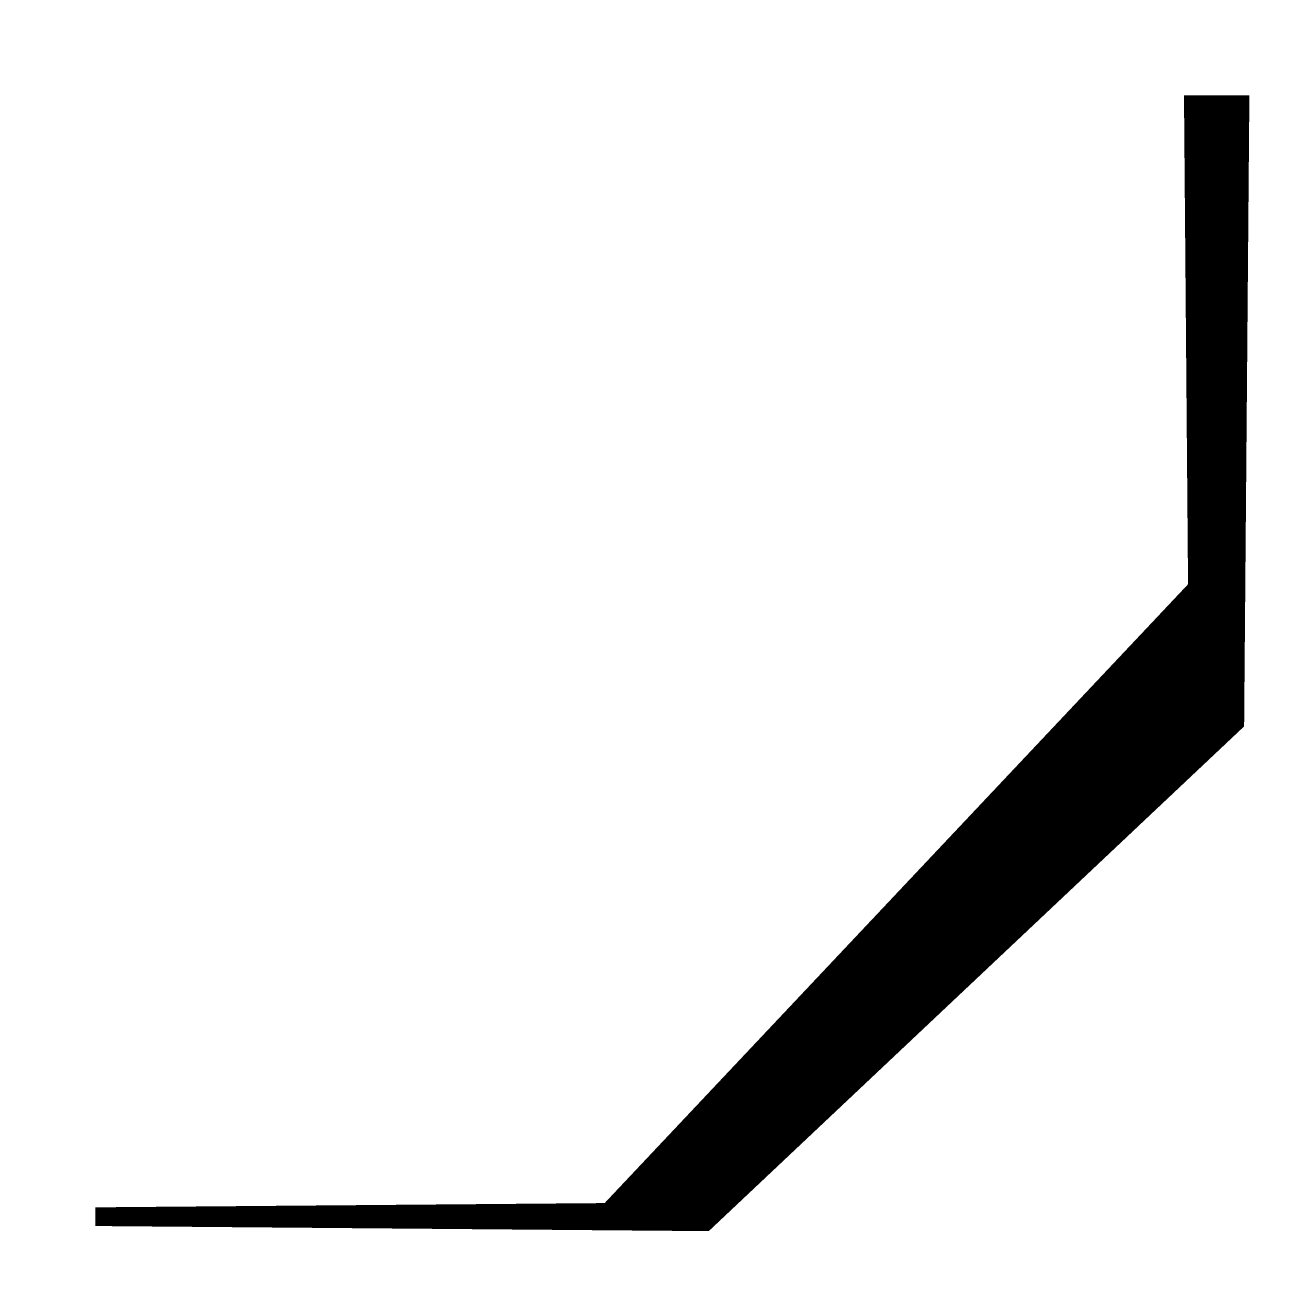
# Model space of a CAD drawing. Header units: metres. Extents: x -0.38 to 6.38, y -0.38 to 6.38.
import ezdxf

# ---------------------------------------------------------------- set-up
doc = ezdxf.new("R2010")
doc.units = ezdxf.units.M

msp = doc.modelspace()

# ---------------------------------------------------------------- linework, layer by layer
msp.add_lwpolyline([(0, 0, 0.1, 0.15, 0), (3, 0, 0.5, 0.75, 0), (6, 3, 0.3, 0.35, 0), (6, 6, 0.4, 0.45, 0)], format="xyseb")

doc.saveas('drawing.dxf')
